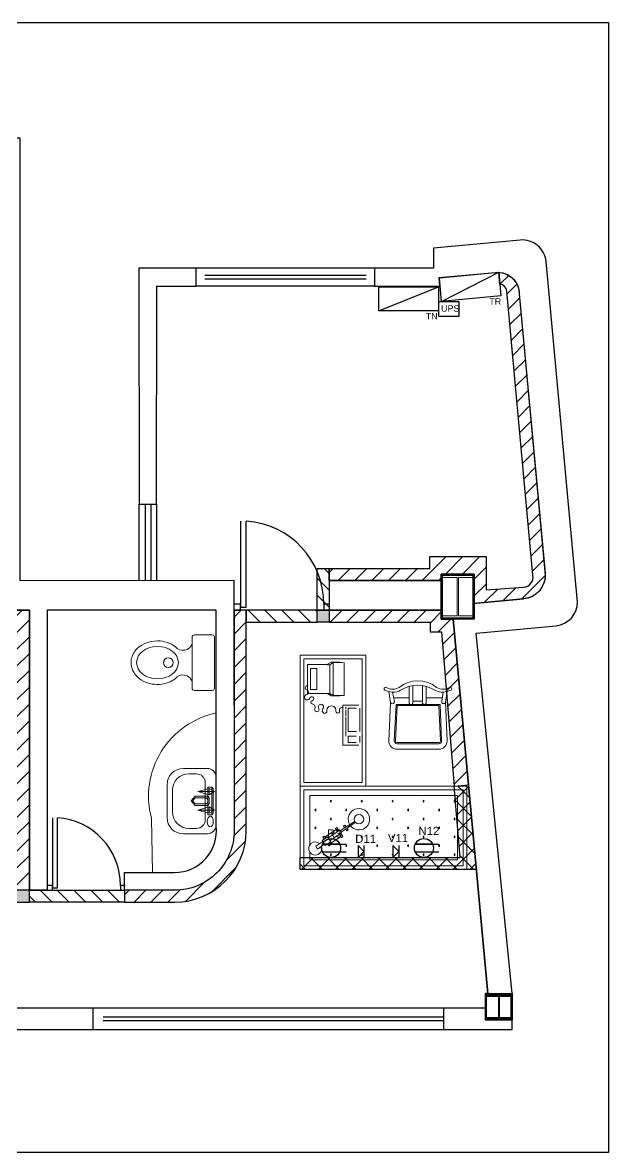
# Model space of a CAD drawing. Header units: millimetres. Extents: x -0.3 to 33.7, y -1 to 21.2.
# Drawn here: x 28.75 to 33.67, y 11.46 to 20.96 of the extents above; entities that cross this region are included whole.
import ezdxf

# ---------------------------------------------------------------- set-up
doc = ezdxf.new("R2010")
doc.units = ezdxf.units.MM
doc.header["$LTSCALE"] = 0.5
for name, color, linetype in [('CANALETA', 5, 'Continuous'), ('COMUNICACION', 7, 'Continuous'), ('EDIFICIO', 7, 'Continuous'), ('ENCHUFE', 7, 'Continuous'), ('TABLERO', 7, 'Continuous'), ('Textos', 7, 'Continuous'), ('VENTANA', 8, 'Continuous')]:
    doc.layers.add(name, color=color, linetype=linetype)
doc.layers.add('CUADROS', color=7, linetype='Continuous', plot=False)
doc.layers.add('ESTRUCTURAL', color=7, linetype='Continuous', lineweight=15)
doc.layers.add('MUEBLES', color=251, linetype='Continuous', lineweight=5)
doc.styles.get("Standard").update_dxf_attribs({"font": 'arial.ttf'})

# ---------------------------------------------------------------- blocks, each defined once
blk = doc.blocks.new('lavadero')
for p, q in [((-0.22, 0), (0.22, 0)), ((-0.3, -0.3), (-0.3, -0.08)), ((-0.17, -0.1), (0.17, -0.1)), ((-0.111, -0.027), (-0.125, -0.039)), ((0.129, -0.039), (-0.125, -0.039)), ((-0.125, -0.039), (-0.125, -0.077)), ((-0.125, -0.077), (0.129, -0.077)), ((-0.083, -0.014), (-0.111, -0.065)), ((0.115, -0.027), (-0.111, -0.027)), ((-0.054, -0.065), (-0.111, -0.065)), ((-0.111, -0.065), (-0.083, -0.166)), ((-0.083, -0.014), (-0.083, -0.166)), ((-0.083, -0.014), (-0.054, -0.065)), ((-0.083, -0.166), (-0.054, -0.065)), ((-0.04, -0.077), (-0.026, -0.065)), ((-0.04, -0.192), (-0.04, -0.077)), ((-0.026, -0.065), (0.03, -0.065)), ((-0.026, -0.09), (-0.012, -0.077)), ((-0.026, -0.192), (-0.026, -0.09)), ((0.03, -0.09), (0.016, -0.077)), ((0.044, -0.077), (0.03, -0.065)), ((0.03, -0.192), (0.03, -0.09)), ((0.044, -0.077), (0.044, -0.192)), ((0.087, -0.014), (0.058, -0.065)), ((0.087, -0.166), (0.058, -0.065)), ((0.087, -0.065), (0.058, -0.065)), ((0.087, -0.065), (0.087, -0.014)), ((0.087, -0.014), (0.115, -0.065)), ((0.087, -0.065), (0.115, -0.065)), ((0.087, -0.065), (0.087, -0.166)), ((0.115, -0.065), (0.087, -0.166)), ((0.115, -0.027), (0.129, -0.039)), ((0.129, -0.077), (0.129, -0.039)), ((0.3, -0.08), (0.3, -0.3)), ((-0.25, -0.25), (-0.25, -0.18)), ((0.002, -0.23), (-0.04, -0.192)), ((0.002, -0.217), (-0.026, -0.192)), ((0.03, -0.192), (0.002, -0.217)), ((0.002, -0.23), (0.044, -0.192)), ((0.25, -0.18), (0.25, -0.25)), ((0.1, -0.4), (-0.1, -0.4)), ((0.15, -0.45), (-0.15, -0.45))]:
    blk.add_line(p, q)
for centre, radius, start, end in [((0.22, -0.08), 0.08, 0, 90), ((-0.22, -0.08), 0.08, 90, 180), ((-0.17, -0.18), 0.08, 90, 180), ((0.17, -0.18), 0.08, 0, 90), ((-0.15, -0.3), 0.15, 180, 270), ((-0.1, -0.25), 0.15, 180, 270), ((0.1, -0.25), 0.15, 270, 0), ((0.15, -0.3), 0.15, 270, 0)]:
    blk.add_arc(centre, radius, start, end)
blk.add_ellipse((-0.188, -0.053), major_axis=(-0.0489, 0.001), ratio=0.561716)
blk = doc.blocks.new('INODORO')
for p, q in [((0, -0.23), (0, 0.23)), ((0.02, 0.25), (0.18, 0.25)), ((0.2, 0.23), (0.2, -0.23)), ((0.18, -0.25), (0.02, -0.25))]:
    blk.add_line(p, q)
blk.add_circle((0.414, 0), 0.0438)
for centre, radius, start, end in [((0.02, 0.23), 0.02, 90, 180), ((0.18, 0.23), 0.02, 0, 90), ((0.283, 0.197), 0.0864, 196.4375, 322.7515), ((0.283, -0.197), 0.0864, 37.1646, 163.5625), ((0.02, -0.23), 0.02, 180, 270), ((0.18, -0.23), 0.02, 270, 0)]:
    blk.add_arc(centre, radius, start, end)
blk.add_ellipse((0.512, 0), major_axis=(0.188, 0), ratio=0.77871)
blk.add_open_spline([(0.352, -0.145), (0.364, -0.154), (0.378, -0.163), (0.444, -0.194), (0.504, -0.202), (0.629, -0.181), (0.692, -0.143), (0.741, -0.061), (0.75, -0.03), (0.75, 0), (0.75, 0.036), (0.737, 0.072), (0.671, 0.163), (0.591, 0.196), (0.453, 0.196), (0.396, 0.177), (0.352, 0.144)], degree=3, knots=[3.942102, 3.942102, 3.942102, 3.942102, 4.162638, 4.162638, 4.924422, 4.924422, 5.847984, 5.847984, 6.283185, 6.283185, 6.283185, 6.801532, 6.801532, 7.861895, 7.861895, 8.624417, 8.624417, 8.624417, 8.624417])
blk = doc.blocks.new('columna')
at = {"layer": 'ESTRUCTURAL'}
for p, q in [((-0.2558, 0.3603), (0, 0.3603)), ((-0.2558, 0.3404), (-0.2558, 0.3603)), ((-0.1335, 0.3404), (-0.2558, 0.3404)), ((-0.1335, 0.3604), (-0.1335, 0.3603)), ((-0.1335, 0.3404), (-0.1335, 0.0199)), ((-0.1223, 0.3604), (-0.1223, 0.3603)), ((0, 0.3404), (-0.1223, 0.3404)), ((-0.1223, 0.3404), (-0.1223, 0.0199)), ((0, 0.3603), (0, 0.3404)), ((-0.1335, 0.0199), (-0.2558, 0.0199)), ((-0.2558, 0.0199), (-0.2558, 0)), ((-0.2558, 0), (0, 0)), ((-0.1335, 0), (-0.1335, 0)), ((0, 0.0199), (-0.1223, 0.0199)), ((-0.1223, 0), (-0.1223, 0)), ((0, 0), (0, 0.0199))]:
    blk.add_line(p, q, dxfattribs=at)
blk = doc.blocks.new('iiiiiiiiiiiii')
at = {"layer": 'ESTRUCTURAL'}
for p, q in [((0.0101, 0.105), (0.0101, 0.204)), ((0.19299, 0.204), (0.19299, 0.105)), ((0.0101, 0.105), (0.19299, 0.105)), ((0.0101, 0), (0.0101, 0.099)), ((0.0101, 0.099), (0.19299, 0.099)), ((0.19299, 0.099), (0.19299, 0))]:
    blk.add_line(p, q, dxfattribs=at)
blk.add_lwpolyline([(0, 0.204), (0.204, 0.204), (0.204, 0), (0, 0)], close=True, dxfattribs=at)
blk = doc.blocks.new('56')
at = {"layer": 'EDIFICIO'}
for p, q in [((-0.04, 0.65), (-0.04, 0.61)), ((0, 0.61), (0, 0.65)), ((-0.04, 0.61), (0, 0.61)), ((-0.02, 0.08), (-0.61, 0.08)), ((-0.04, 0.08), (-0.61, 0.08)), ((-0.02, 0.04), (-0.02, 0.08)), ((-0.61, 0.04), (-0.02, 0.04)), ((-0.04, 0.04), (-0.04, 0)), ((0, 0.04), (-0.04, 0.04)), ((0, 0), (0, 0.04))]:
    blk.add_line(p, q, dxfattribs=at)
blk.add_arc((-0.0428, 0.0415), 0.5685, 89.71429, 176.11998, dxfattribs=at)
blk = doc.blocks.new('11PCOM09-MON')
at = {"color": 0, "linetype": 'ByBlock'}
for p, q in [((0, 1), (0, 14.75)), ((0, 14.75), (9.375, 14.75)), ((1.5, 2.875), (1.5, 12.875)), ((1.5, 12.875), (4.375, 12.875)), ((4.375, 2.875), (4.375, 12.875)), ((9.375, 14.75), (11.25, 15.875)), ((9.375, 14.75), (10.625, 14.75)), ((10.625, 14.75), (12.125, 15.75)), ((10.625, 14.75), (10.625, 1.125)), ((11.25, 15.875), (15.25, 15.875)), ((12.125, 15.75), (15.375, 15.75)), ((12.125, 15.75), (12.125, 0.125)), ((15.25, 15.875), (17.375, 15.625)), ((15.375, 15.75), (17.375, 15.625)), ((17.375, 15.625), (17.375, 0.25)), ((9.125, 1), (0, 1)), ((1.5, 2.875), (4.375, 2.875)), ((11.25, 0), (9.125, 1)), ((9.375, 1.125), (10.625, 1.125)), ((10.625, 1.125), (12.125, 0.125)), ((15.375, 0), (11.25, 0)), ((12.125, 0.125), (15.375, 0.125)), ((17.375, 0.25), (15.375, 0)), ((15.375, 0.125), (17.375, 0.25))]:
    blk.add_line(p, q, dxfattribs=at)
blk = doc.blocks.new('A$C7321269A')
for p, q in [((1117.6, 1270.9), (1136.3, 1270.9)), ((1122.3, 1270.9), (1119.3, 1276.1)), ((1124.6, 1270.9), (1124.6, 1278.4)), ((1127, 1270.9), (1127, 1280.2)), ((1129.3, 1270.9), (1129.3, 1278.4)), ((1131.6, 1270.9), (1134.6, 1276.1)), ((1267.6, 1270.9), (1286.3, 1270.9)), ((1272.3, 1270.9), (1269.3, 1276.1)), ((1274.6, 1270.9), (1274.6, 1278.4)), ((1277, 1270.9), (1277, 1280.2)), ((1279.3, 1270.9), (1279.3, 1278.4)), ((1281.6, 1270.9), (1284.6, 1276.1)), ((1042.6, 1141), (1061.3, 1141)), ((1047.3, 1141), (1044.3, 1146.2)), ((1049.6, 1141), (1049.6, 1148.5)), ((1052, 1141), (1052, 1150.3)), ((1054.3, 1141), (1054.3, 1148.5)), ((1056.6, 1141), (1059.6, 1146.2)), ((1192.6, 1141), (1211.3, 1141)), ((1197.3, 1141), (1194.3, 1146.2)), ((1199.6, 1141), (1199.6, 1148.5)), ((1202, 1141), (1202, 1150.3)), ((1204.3, 1141), (1204.3, 1148.5)), ((1206.6, 1141), (1209.6, 1146.2)), ((1355.4, 1193.8), (1291.5, 1098.6)), ((1413.2, 1155), (1349.3, 1059.8)), ((1492.6, 1141), (1511.3, 1141)), ((1497.3, 1141), (1494.3, 1146.2)), ((1499.6, 1141), (1499.6, 1148.5)), ((1502, 1141), (1502, 1150.3)), ((1504.3, 1141), (1504.3, 1148.5)), ((1506.6, 1141), (1509.6, 1146.2)), ((1117.6, 1011.1), (1136.3, 1011.1)), ((1122.3, 1011.1), (1119.3, 1016.3)), ((1124.6, 1011.1), (1124.6, 1018.6)), ((1127, 1011.1), (1127, 1020.4)), ((1129.3, 1011.1), (1129.3, 1018.6)), ((1131.6, 1011.1), (1134.6, 1016.3)), ((1417.6, 1011.1), (1436.3, 1011.1)), ((1422.3, 1011.1), (1419.3, 1016.3)), ((1424.6, 1011.1), (1424.6, 1018.6)), ((1427, 1011.1), (1427, 1020.4)), ((1429.3, 1011.1), (1429.3, 1018.6)), ((1431.6, 1011.1), (1434.6, 1016.3)), ((1042.6, 881.2), (1061.3, 881.2)), ((1047.3, 881.2), (1044.3, 886.4)), ((1049.6, 881.2), (1049.6, 888.7)), ((1052, 881.2), (1052, 890.5)), ((1054.3, 881.2), (1054.3, 888.7)), ((1056.6, 881.2), (1059.6, 886.4)), ((1342.6, 881.2), (1361.3, 881.2)), ((1347.3, 881.2), (1344.3, 886.4)), ((1349.6, 881.2), (1349.6, 888.7)), ((1352, 881.2), (1352, 890.5)), ((1354.3, 881.2), (1354.3, 888.7)), ((1356.6, 881.2), (1359.6, 886.4)), ((1492.6, 881.2), (1511.3, 881.2)), ((1497.3, 881.2), (1494.3, 886.4)), ((1499.6, 881.2), (1499.6, 888.7)), ((1502, 881.2), (1502, 890.5)), ((1504.3, 881.2), (1504.3, 888.7)), ((1506.6, 881.2), (1509.6, 886.4)), ((1127, 751.3), (1127, 760.6)), ((1277, 751.3), (1277, 760.6)), ((1427, 751.3), (1427, 760.6)), ((1117.6, 751.3), (1136.3, 751.3)), ((1122.3, 751.3), (1119.3, 756.4)), ((1124.6, 751.3), (1124.6, 758.8)), ((1129.3, 751.3), (1129.3, 758.8)), ((1131.6, 751.3), (1134.6, 756.4)), ((1267.6, 751.3), (1286.3, 751.3)), ((1272.3, 751.3), (1269.3, 756.4)), ((1274.6, 751.3), (1274.6, 758.8)), ((1279.3, 751.3), (1279.3, 758.8)), ((1281.6, 751.3), (1284.6, 756.4)), ((1417.6, 751.3), (1436.3, 751.3)), ((1422.3, 751.3), (1419.3, 756.4)), ((1424.6, 751.3), (1424.6, 758.8)), ((1429.3, 751.3), (1429.3, 758.8)), ((1431.6, 751.3), (1434.6, 756.4)), ((221.6, 642), (131.4, 656.7)), ((213.8, 610), (135.7, 624.7)), ((183, 615.8), (183, 485.9)), ((545.6, 656.7), (221.6, 642)), ((545.1, 610.7), (239, 596)), ((239, 596), (239, 225.6)), ((545.6, 600.7), (249, 586.5)), ((249, 586.5), (249, 235.2)), ((559.6, 236.7), (559.6, 586.7)), ((569.6, 236.7), (569.6, 586.7)), ((615.6, 236.7), (615.6, 586.7)), ((1042.6, 621.3), (1061.3, 621.3)), ((1047.3, 621.3), (1044.3, 626.5)), ((1049.6, 621.3), (1049.6, 628.8)), ((1052, 621.3), (1052, 630.7)), ((1054.3, 621.3), (1054.3, 628.8)), ((1056.6, 621.3), (1059.6, 626.5)), ((1192.6, 621.3), (1211.3, 621.3)), ((1197.3, 621.3), (1194.3, 626.5)), ((1199.6, 621.3), (1199.6, 628.8)), ((1202, 621.3), (1202, 630.7)), ((1204.3, 621.3), (1204.3, 628.8)), ((1206.6, 621.3), (1209.6, 626.5)), ((1342.6, 621.3), (1361.3, 621.3)), ((1347.3, 621.3), (1344.3, 626.5)), ((1349.6, 621.3), (1349.6, 628.8)), ((1352, 621.3), (1352, 630.7)), ((1354.3, 621.3), (1354.3, 628.8)), ((1356.6, 621.3), (1359.6, 626.5)), ((1492.6, 621.3), (1511.3, 621.3)), ((1497.3, 621.3), (1494.3, 626.5)), ((1499.6, 621.3), (1499.6, 628.8)), ((1502, 621.3), (1502, 630.7)), ((1504.3, 621.3), (1504.3, 628.8)), ((1506.6, 621.3), (1509.6, 626.5)), ((219.8, 485.9), (87.8, 485.9)), ((1117.6, 491.4), (1136.3, 491.4)), ((1122.3, 491.4), (1119.3, 496.6)), ((1124.6, 491.4), (1124.6, 498.9)), ((1127, 491.4), (1127, 500.8)), ((1129.3, 491.4), (1129.3, 498.9)), ((1131.6, 491.4), (1134.6, 496.6)), ((1267.6, 491.4), (1286.3, 491.4)), ((1272.3, 491.4), (1269.3, 496.6)), ((1274.6, 491.4), (1274.6, 498.9)), ((1277, 491.4), (1277, 500.8)), ((1279.3, 491.4), (1279.3, 498.9)), ((1281.6, 491.4), (1284.6, 496.6)), ((1417.6, 491.4), (1436.3, 491.4)), ((1422.3, 491.4), (1419.3, 496.6)), ((1424.6, 491.4), (1424.6, 498.9)), ((1427, 491.4), (1427, 500.8)), ((1429.3, 491.4), (1429.3, 498.9)), ((1431.6, 491.4), (1434.6, 496.6)), ((219.8, 453.9), (80.9, 453.9)), ((211, 453.9), (211, 373.7)), ((80.7, 373.7), (219.8, 373.7)), ((87.5, 341.7), (219.5, 341.7)), ((183, 341.7), (183, 206.5)), ((1042.6, 361.5), (1061.3, 361.5)), ((1047.3, 361.5), (1044.3, 366.7)), ((1049.6, 361.5), (1049.6, 369)), ((1052, 361.5), (1052, 370.9)), ((1054.3, 361.5), (1054.3, 369)), ((1056.6, 361.5), (1059.6, 366.7)), ((1192.6, 361.5), (1211.3, 361.5)), ((1197.3, 361.5), (1194.3, 366.7)), ((1199.6, 361.5), (1199.6, 369)), ((1202, 361.5), (1202, 370.9)), ((1204.3, 361.5), (1204.3, 369)), ((1206.6, 361.5), (1209.6, 366.7)), ((1342.6, 361.5), (1361.3, 361.5)), ((1347.3, 361.5), (1344.3, 366.7)), ((1349.6, 361.5), (1349.6, 369)), ((1352, 361.5), (1352, 370.9)), ((1354.3, 361.5), (1354.3, 369)), ((1356.6, 361.5), (1359.6, 366.7)), ((1492.6, 361.5), (1511.3, 361.5)), ((1497.3, 361.5), (1494.3, 366.7)), ((1499.6, 361.5), (1499.6, 369)), ((1502, 361.5), (1502, 370.9)), ((1504.3, 361.5), (1504.3, 369)), ((1506.6, 361.5), (1509.6, 366.7)), ((135.7, 198.7), (213.8, 211.6)), ((239, 225.6), (545.2, 212.7)), ((249, 235.2), (545.6, 222.7)), ((1117.6, 231.6), (1136.3, 231.6)), ((1122.3, 231.6), (1119.3, 236.8)), ((1124.6, 231.6), (1124.6, 239.1)), ((1127, 231.6), (1127, 241)), ((1129.3, 231.6), (1129.3, 239.1)), ((1131.6, 231.6), (1134.6, 236.8)), ((1267.6, 231.6), (1286.3, 231.6)), ((1272.3, 231.6), (1269.3, 236.8)), ((1274.6, 231.6), (1274.6, 239.1)), ((1277, 231.6), (1277, 241)), ((1279.3, 231.6), (1279.3, 239.1)), ((1281.6, 231.6), (1284.6, 236.8)), ((1417.6, 231.6), (1436.3, 231.6)), ((1422.3, 231.6), (1419.3, 236.8)), ((1424.6, 231.6), (1424.6, 239.1)), ((1427, 231.6), (1427, 241)), ((1429.3, 231.6), (1429.3, 239.1)), ((1431.6, 231.6), (1434.6, 236.8)), ((131.4, 166.7), (218.9, 179.6)), ((218.9, 179.6), (545.6, 166.7)), ((1042.6, 101.7), (1061.3, 101.7)), ((1047.3, 101.7), (1044.3, 106.9)), ((1049.6, 101.7), (1049.6, 109.2)), ((1052, 101.7), (1052, 111.1)), ((1054.3, 101.7), (1054.3, 109.2)), ((1056.6, 101.7), (1059.6, 106.9)), ((1192.6, 101.7), (1211.3, 101.7)), ((1197.3, 101.7), (1194.3, 106.9)), ((1199.6, 101.7), (1199.6, 109.2)), ((1202, 101.7), (1202, 111.1)), ((1204.3, 101.7), (1204.3, 109.2)), ((1206.6, 101.7), (1209.6, 106.9)), ((1342.6, 101.7), (1361.3, 101.7)), ((1347.3, 101.7), (1344.3, 106.9)), ((1349.6, 101.7), (1349.6, 109.2)), ((1352, 101.7), (1352, 111.1)), ((1354.3, 101.7), (1354.3, 109.2)), ((1356.6, 101.7), (1359.6, 106.9)), ((1492.6, 101.7), (1511.3, 101.7)), ((1497.3, 101.7), (1494.3, 106.9)), ((1499.6, 101.7), (1499.6, 109.2)), ((1502, 101.7), (1502, 111.1)), ((1504.3, 101.7), (1504.3, 109.2)), ((1506.6, 101.7), (1509.6, 106.9))]:
    blk.add_line(p, q)
at = {"linetype": 'ByBlock'}
for p, q in [((244.9, 1042.9), (582.7, 1042.9)), ((244.9, 909.6), (244.9, 1042.9)), ((260.4, 1016.3), (276, 1016.3)), ((467.5, 997), (269.7, 997)), ((269.7, 997), (269.7, 928.1)), ((284.9, 1016.3), (338.2, 1016.3)), ((344.9, 1016.3), (398.2, 1016.3)), ((402.7, 1016.3), (458.2, 1016.3)), ((462.7, 1016.3), (504.9, 1016.3)), ((467.5, 928.1), (467.5, 997)), ((506, 997), (559.3, 997)), ((506, 930.4), (506, 997)), ((559.3, 997), (559.3, 930.4)), ((582.7, 1042.9), (582.7, 909.6)), ((583.2, 880.3), (245.3, 880.3)), ((270.2, 898.8), (468, 898.8)), ((559.8, 901.1), (506.5, 901.1))]:
    blk.add_line(p, q, dxfattribs=at)
for points in [[(-173.9, 1400.3), (926.1, 1400.3), (926.1, 850.3), (-173.9, 850.3)], [(-143.9, 1370.3), (896.1, 1370.3), (896.1, 880.3), (-143.9, 880.3)], [(926.1, 0.3), (926.1, 1400.3), (1626.1, 1400.3), (1626.1, 0.3)], [(956.1, 30.3), (956.1, 1370.3), (1596.1, 1370.3), (1596.1, 30.3)], [(1383.5, 1217), (1352.5, 1170.8), (1393, 1143.6), (1424, 1189.8)], [(1301.6, 1065.5), (1256.7, 998.6), (1268.9, 990.4), (1313.9, 1057.3)], [(1258.7, 997.7), (1223.4, 945.1), (1232, 939.2), (1267.3, 991.8)]]:
    blk.add_lwpolyline(points, close=True)
blk.add_lwpolyline([(82.4, 1341.5, -1), (117.7, 1341.5, 0.595167), (156.1, 1344.5, -1.928701), (183.4, 1318.7, 1.630291), (208.7, 1301, -0.86838), (234, 1301, 0.493868), (274.4, 1278.2, -1.65081), (271.9, 1245.4, 1.965441), (274.4, 1209.9, -0.481989), (312.3, 1202.4, -0.603111), (294.6, 1177.1, 1.133542), (294.6, 1101.2, -1.233214), (292.1, 1070.9, 0.602981), (264.7, 1042.9, -0.520289)], format="xyb")
for points in [[(1481.9, 1320.3), (1546.1, 1320.3), (1546.1, 80.3), (1006.1, 80.3)], [(1006.1, 80.3), (1006.1, 1320.3), (1419, 1320.3)], [(1431.6, 1270.9), (1391.8, 1211.5)], [(1414.8, 1196), (1454.6, 1255.4), (1431.6, 1270.9)], [(1360.8, 1165.3), (1296.3, 1069.2), (1319.3, 1053.7), (1383.8, 1149.8)], [(1354.5, 1211.2), (1346.8, 1199.6), (1364.1, 1188)], [(1371.9, 1199.6), (1354.5, 1211.2)], [(1404.6, 1160.9), (1421.9, 1149.2), (1429.6, 1160.8), (1412.3, 1172.4)], [(1282.8, 1104.4), (1275.1, 1092.8), (1300.6, 1075.7)], [(1308.4, 1087.2), (1282.8, 1104.4)], [(1323.6, 1060.3), (1350.2, 1042.4), (1358, 1054), (1331.4, 1071.8)], [(1267.7, 1016), (1254.5, 1024.9), (1262.2, 1036.4), (1275.5, 1027.5)], [(1280.8, 1007.2), (1294.1, 998.3), (1301.8, 1009.8), (1288.6, 1018.7)]]:
    blk.add_lwpolyline(points)
blk.add_circle((1204.3, 907.3), 40)
for centre, radius, start, end in [((1450.5, 1274.6), 55.5, 250.9131, 221.99119), ((1204.3, 907.3), 90, 59.45581, 52.80605), ((107.6, 683.6), 12.5, 32.27851, 213.42736), ((-4.9, 622.4), 115.6, 332.48586, 29.07889), ((-4.9, 622.4), 140.6, 332.48586, 28.88271), ((217.7, 626), 16.5, 256.27479, 103.72521), ((545.6, 586.7), 70, 0, 90), ((545.6, 586.7), 24, 0, 90), ((545.6, 586.7), 14, 0, 90), ((287.3, 411.7), 246.4, 140.3459, 219.6541), ((345.3, 413.4), 267.6, 147.31862, 212.68138), ((223, 469.9), 16.3, 258.67477, 101.32523), ((223, 357.7), 16.3, 257.79146, 101.19864), ((-4.9, 201.1), 115.6, 331.97803, 27.51414), ((-4.9, 201.1), 140.6, 331.11729, 27.51414), ((216.4, 195.6), 16.2, 260.86137, 99.13863), ((545.6, 236.7), 14, 270, 0), ((545.6, 236.7), 70, 270, 0), ((545.6, 236.7), 24, 270, 0), ((107.6, 139.9), 12.5, 146.57264, 327.72149)]:
    blk.add_arc(centre, radius, start, end)
at = {"linetype": 'ByBlock', "xscale": 17.78, "yscale": 17.78, "zscale": 17.78, "rotation": 270}
blk.add_blockref('11PCOM09-MON', (-114.9, 1339.9), dxfattribs=at)
at = {"flags": 9}
for tag in ['ZSIZE', 'YSIZE', 'XSIZE']:
    blk.add_attdef(tag, (0, 0.2, 0), '', height=0.5, dxfattribs=at)
blk = doc.blocks.new('TABLERO')
at = {"layer": 'TABLERO'}
h = blk.add_hatch(dxfattribs=at)
h.set_pattern_fill('ANGLE', color=256)
h.set_pattern_definition([(0, (-30.7, -7.5015), (0, 6.985), [5.08, -1.905]), (90, (-30.7, -7.5015), (-6.985, 4e-16), [5.08, -1.905])])
h.paths.add_polyline_path([(-0.25, -0.1), (0.25, 0.1), (-0.25, 0.1)])
blk.add_line((-0.25, -0.1), (0.25, 0.1), dxfattribs=at)
blk.add_lwpolyline([(-0.25, 0.1), (0.25, 0.1), (0.25, -0.1), (-0.25, -0.1)], close=True, dxfattribs=at)
blk = doc.blocks.new('ENCHUFE')
at = {"layer": 'ENCHUFE'}
for p, q in [((0.0733, 0.0321), (-0.0733, 0.0321)), ((-0.0733, 0.0321), (0.1267, 0.0321)), ((-0.0733, -0.0321), (0.0733, -0.0321)), ((-0.0733, -0.0321), (0.1267, -0.0321))]:
    blk.add_line(p, q, dxfattribs=at)
blk.add_circle((0, 0), 0.08, dxfattribs=at)
blk = doc.blocks.new('COMUNICACION')
at = {"layer": 'COMUNICACION'}
for p, q in [((0, 0.0002), (0, -0.0998)), ((0.0499, -0.0499), (0, 0)), ((0.0499, 0), (0.0499, -0.0998)), ((0, -0.0998), (0.0499, -0.0499))]:
    blk.add_line(p, q, dxfattribs=at)

msp = doc.modelspace()

# ---------------------------------------------------------------- hatches: boundary and pattern name
at = {"layer": 'CANALETA'}
h = msp.add_hatch(dxfattribs=at)
h.set_pattern_fill('_USER', color=256, scale=0.1, angle=45, pattern_type=0)
h.set_pattern_definition([(45, (0, 0), (-0.07071068, 0.07071068), [])])
h.paths.add_polyline_path([(32.9255, 18.6797, 0.399356), (32.7524, 18.8618), (32.7616, 18.7626, -0.363891), (32.821, 18.7038), (33.0407, 16.3155, -0.445112), (32.9622, 16.2146), (32.646, 16.1916), (32.646, 16.4716), (32.546, 16.4716), (32.1751, 16.4716), (32.1751, 16.3716), (31.3285, 16.3716), (31.3285, 16.2716), (32.2702, 16.2716), (32.2702, 16.3253), (32.546, 16.3253), (32.546, 16.0771), (32.9622, 16.1164, 0.386886), (33.1434, 16.3155)])
h.paths.add_polyline_path([(32.2702, 16.0216), (31.3285, 16.0216), (31.3285, 15.9216), (32.1763, 15.9216), (32.1763, 15.8385), (32.2718, 15.8385), (32.3784, 14.5421), (32.4987, 14.5532), (32.3698, 15.945), (32.2702, 15.945)])
h.paths.add_polyline_path([(30.6317, 15.9216), (30.6317, 16.0212), (30.5287, 16.0211), (30.53, 14.1669, -0.414214), (30.0307, 13.6669), (29.609, 13.6669), (29.609, 13.5669), (30.0304, 13.5669, 0.414842), (30.6317, 14.1695)])
h.paths.add_polyline_path([(28.809, 16.0217), (28.5775, 16.0217), (28.5776, 17.4399), (28.4944, 17.4399), (28.4944, 15.935), (28.6932, 15.935), (28.6955, 13.6669), (28.809, 13.6669)])
h = msp.add_hatch(dxfattribs=at)
h.set_pattern_fill('_USER', color=256, scale=0.1, angle=135, pattern_type=0)
h.set_pattern_definition([(135, (0, 0), (-0.07071068, -0.07071068), [])])
h.paths.add_polyline_path([(29.609, 13.6669), (28.809, 13.6669), (28.809, 13.5669), (29.609, 13.5669)])
h.paths.add_polyline_path([(31.2285, 16.0216), (30.6317, 16.0216), (30.6317, 15.9216), (31.2285, 15.9216)])
h.paths.add_polyline_path([(31.3285, 16.3716), (31.2285, 16.3716), (31.2285, 16.0216), (31.3285, 16.0216)])
h = msp.add_hatch(color=256, dxfattribs=at)
h.dxf.hatch_style = 1
h.paths.add_polyline_path([(28.809, 13.6669), (28.6955, 13.6669), (28.6955, 13.5669), (28.809, 13.5669)])
h.paths.add_polyline_path([(31.3285, 16.0216), (31.2285, 16.0216), (31.2285, 15.9216), (31.3285, 15.9216)])
h = msp.add_hatch(dxfattribs=at)
h.set_pattern_fill('_USER', color=256, scale=0.1, angle=45, double=1, pattern_type=0)
h.set_pattern_definition([(45, (0, 0), (-0.07071068, 0.07071068), []), (135, (0, 0), (-0.07071068, -0.07071068), [])])
h.paths.add_polyline_path([(32.4987, 14.5532), (32.3784, 14.5421), (32.4278, 13.9421), (31.0854, 13.9421), (31.0854, 13.8421), (32.5645, 13.8421)])

# ---------------------------------------------------------------- linework, layer by layer
for points in [[(31.3285, 16.2716), (31.3285, 16.3716), (32.1751, 16.3716), (32.1751, 16.4716), (32.546, 16.4716), (32.646, 16.4716), (32.646, 16.1916), (32.9622, 16.2146, 0.445112), (33.0407, 16.3155), (32.821, 18.7038, 0.363891), (32.7616, 18.7626), (32.7524, 18.8618, -0.399356), (32.9255, 18.6797), (33.1434, 16.3155, -0.386886), (32.9622, 16.1164), (32.546, 16.0771), (32.546, 16.3253), (32.2702, 16.3253), (32.2702, 16.2716)], [(29.609, 13.6669), (29.609, 13.5669), (30.0304, 13.5669, 0.413586), (30.6317, 14.167), (30.6317, 15.9216), (30.6317, 15.9216), (30.6317, 16.0212), (30.5287, 16.0211), (30.53, 14.1669, -0.414629), (30.03, 13.6669)]]:
    msp.add_lwpolyline(points, format="xyb", close=True, dxfattribs=at)
for points in [[(28.809, 13.6669), (28.6955, 13.6669), (28.6932, 15.935), (28.4944, 15.935), (28.4944, 17.4399), (28.5776, 17.4399), (28.5775, 16.0217), (28.809, 16.0217)], [(31.3285, 16.3716), (31.3285, 16.0216), (31.2285, 16.0216), (31.2285, 16.3716), (31.3285, 16.3716)], [(30.6317, 15.9216), (31.2285, 15.9216), (31.2285, 16.0216), (30.6317, 16.0216)], [(31.2285, 16.0216), (31.3285, 16.0216), (31.3285, 15.9216), (31.2285, 15.9216)], [(31.3285, 16.0216), (31.3285, 15.9216), (32.1763, 15.9216), (32.1763, 15.8385), (32.2718, 15.8385), (32.3784, 14.5421), (32.4987, 14.5532), (32.3698, 15.945), (32.2702, 15.945), (32.2702, 16.0216)], [(31.0854, 13.8421), (31.0854, 13.9421), (32.4278, 13.9421), (32.3784, 14.5421), (32.4987, 14.5532), (32.5645, 13.8421)], [(28.809, 13.6669), (28.6955, 13.6669), (28.6955, 13.5669), (28.809, 13.5669)], [(28.809, 13.6669), (29.609, 13.6669), (29.609, 13.5669), (28.809, 13.5669)]]:
    msp.add_lwpolyline(points, close=True, dxfattribs=at)
at = {"layer": 'CUADROS'}
msp.add_lwpolyline([(19.7213, 20.9614), (33.6742, 20.9614), (33.6742, 11.4629), (19.7213, 11.4629)], close=True, dxfattribs=at)
at = {"layer": 'EDIFICIO'}
for p, q in [((31.3285, 16.2716), (32.2704, 16.2716)), ((32.2704, 16.2716), (31.3285, 16.2716)), ((32.541, 16.0766), (32.9622, 16.1164)), ((32.541, 16.0766), (32.9622, 16.1164)), ((31.3285, 16.0216), (32.2702, 16.0216)), ((32.5645, 15.8278), (33.2341, 15.891)), ((32.5645, 15.8278), (33.2341, 15.891)), ((32.6506, 12.7775), (32.7496, 12.7775)), ((32.6506, 12.7775), (32.7496, 12.7775)), ((32.6506, 12.7775), (32.7496, 12.7775)), ((32.7496, 12.7775), (32.7496, 12.5946)), ((32.7496, 12.7775), (32.7496, 12.5946)), ((32.7496, 12.7775), (32.7496, 12.5946)), ((32.7556, 12.7775), (32.8546, 12.7775)), ((32.7556, 12.7775), (32.7556, 12.5946)), ((32.7556, 12.7775), (32.8546, 12.7775)), ((32.7556, 12.7775), (32.7556, 12.5946)), ((32.7556, 12.7775), (32.8546, 12.7775)), ((32.7556, 12.7775), (32.7556, 12.5946)), ((32.7496, 12.5946), (32.6506, 12.5946)), ((32.7496, 12.5946), (32.6506, 12.5946)), ((32.7496, 12.5946), (32.6506, 12.5946)), ((32.8546, 12.5946), (32.7556, 12.5946)), ((32.8546, 12.5946), (32.7556, 12.5946)), ((32.8546, 12.5946), (32.7556, 12.5946))]:
    msp.add_line(p, q, dxfattribs=at)
at = {"layer": 'EDIFICIO', "ltscale": 0.05}
msp.add_line((32.6611, 12.7976), (32.3698, 15.945), dxfattribs=at)
at = {"layer": 'EDIFICIO'}
for points in [[(20.7408, 19.9926), (28.7285, 19.9926), (28.7285, 16.2716), (30.5285, 16.2729), (30.53, 14.1669, -0.414629), (30.03, 13.6669), (29.609, 13.6669), (29.609, 13.8169), (30.03, 13.8169, 0.446701), (30.3797, 14.2072), (30.3785, 16.0216), (28.959, 16.0216), (28.959, 13.6669), (28.809, 13.6669), (28.809, 16.0216), (28.5775, 16.0217), (28.5785, 19.7371), (20.8903, 19.7425), (20.7409, 19.7425)], [(31.7104, 18.7466), (32.258, 18.7466), (32.2513, 18.8173), (32.7263, 18.8613, -0.441548), (32.9255, 18.6797), (33.1425, 16.334, -0.413646), (32.9622, 16.1164), (32.546, 16.0771), (32.546, 16.3253), (32.2702, 16.3253), (32.2702, 16.2716), (31.3285, 16.2716), (31.3285, 16.0216), (32.2702, 16.0216), (32.2702, 15.945), (32.3698, 15.945), (32.6611, 12.7976), (32.6406, 12.7976), (32.6406, 12.6756), (32.2889, 12.6756), (32.2889, 12.4957), (32.8646, 12.4957), (32.8646, 12.7976), (32.5645, 15.8278), (33.2341, 15.891, 0.386886), (33.4153, 16.0901), (33.1513, 18.9522, 0.414955), (32.9334, 19.1329), (32.2047, 19.064), (32.2047, 18.8966), (31.7104, 18.8966)]]:
    msp.add_lwpolyline(points, format="xyb", close=True, dxfattribs=at)
for points in [[(29.7285, 16.9127), (29.8785, 16.9129), (29.8789, 18.7466), (30.2104, 18.7466), (30.2104, 18.8966), (29.7285, 18.8966), (29.7319, 16.9127)], [(32.2702, 15.945), (32.2702, 16.3253), (32.546, 16.3253), (32.546, 15.945)], [(32.8646, 12.7976), (32.8646, 12.5736), (32.6406, 12.5736), (32.6406, 12.7976)], [(32.8646, 12.7976), (32.8646, 12.5736), (32.6406, 12.5736), (32.6406, 12.7976)], [(32.8646, 12.7976), (32.8646, 12.5736), (32.6406, 12.5736), (32.6406, 12.7976)], [(28.047, 12.6761), (28.047, 12.496), (29.3445, 12.496), (29.3445, 12.6761)]]:
    msp.add_lwpolyline(points, close=True, dxfattribs=at)
for points in [[(32.2802, 15.955), (32.2802, 16.3153), (32.536, 16.3153), (32.536, 15.955), (32.2802, 15.955)], [(32.536, 15.9749), (32.536, 15.955), (32.2802, 15.955)], [(32.536, 15.9749), (32.536, 15.955), (32.2802, 15.955)], [(32.6506, 12.7775), (32.6506, 12.7876), (32.8546, 12.7876), (32.8546, 12.7775)], [(32.8546, 12.5946), (32.8546, 12.5836), (32.6506, 12.5836), (32.6506, 12.5946)]]:
    msp.add_lwpolyline(points, dxfattribs=at)
at = {"layer": 'MUEBLES'}
msp.add_line((29.8448, 13.8169), (29.8342, 14.2724), dxfattribs=at)
msp.add_arc((30.5286, 14.4552), 0.7181, 101.94292, 194.74509, dxfattribs=at)
at = {"layer": 'TABLERO'}
msp.add_lwpolyline([(32.2491, 18.6169), (32.4167, 18.6169), (32.4167, 18.4911), (32.2491, 18.4911)], close=True, dxfattribs=at)
at = {"layer": 'VENTANA'}
for p, q in [((31.6387, 18.8966), (30.2104, 18.8966)), ((31.7104, 18.8966), (31.5482, 18.8966)), ((31.7104, 18.8966), (31.5482, 18.8966)), ((31.6687, 18.7466), (30.2104, 18.7466)), ((31.7104, 18.7466), (31.6687, 18.7466)), ((31.7104, 18.7466), (31.6687, 18.7466)), ((29.7285, 16.9127), (29.7286, 16.2715)), ((29.7813, 16.9128), (29.7813, 16.2716)), ((29.829, 16.9128), (29.829, 16.2734)), ((29.8785, 16.9128), (29.8786, 16.2716)), ((32.2889, 12.6748), (29.3445, 12.6748)), ((29.3445, 12.496), (32.2889, 12.496))]:
    msp.add_line(p, q, dxfattribs=at)
at = {"layer": 'VENTANA', "ltscale": 0.025}
for p, q in [((31.6387, 18.8352), (30.2822, 18.8352)), ((31.6387, 18.8052), (30.2822, 18.8052)), ((32.2889, 12.5997), (29.4302, 12.5997)), ((32.2889, 12.5697), (29.4302, 12.5697))]:
    msp.add_line(p, q, dxfattribs=at)

# ---------------------------------------------------------------- block references
at = {"layer": 'COMUNICACION'}
for p in [(31.5707, 14.0419), (31.8643, 14.0419)]:
    msp.add_blockref('COMUNICACION', p, dxfattribs=at)
at = {"layer": 'EDIFICIO', "rotation": 270}
for p, xscale, yscale, zscale in [((30.534, 16.0223), 1.226880644650714, 1.226880644650714, 1.226880644650714), ((28.9642, 13.6669), 1.000140550258779, 1.000140550258779, 1.000140550258779)]:
    msp.add_blockref('56', p, dxfattribs=dict(at, xscale=xscale, yscale=yscale, zscale=zscale))
at = {"layer": 'EDIFICIO'}
msp.add_blockref('columna', (32.536, 15.955), dxfattribs=at)
msp.add_blockref('columna', (32.536, 15.955), dxfattribs=at)
msp.add_blockref('columna', (32.536, 15.955), dxfattribs=at)
at = {"layer": 'EDIFICIO', "rotation": 270}
msp.add_blockref('iiiiiiiiiiiii', (32.6506, 12.7876), dxfattribs=at)
msp.add_blockref('iiiiiiiiiiiii', (32.6506, 12.7876), dxfattribs=at)
at = {"layer": 'ENCHUFE'}
for p in [(31.3447, 14.0221), (32.1242, 14.0221)]:
    msp.add_blockref('ENCHUFE', p, dxfattribs=at)
at = {"layer": 'MUEBLES', "ltscale": 0.1, "xscale": -0.9333333335537191, "yscale": 0.9333333335539464, "zscale": 0.9333333335536669}
msp.add_blockref('INODORO', (30.3635, 15.5805), dxfattribs=at)
at = {"layer": 'MUEBLES', "xscale": -0.00100000000000001, "yscale": 0.00100000000000001, "zscale": 0.00100000000000001, "rotation": 90}
msp.add_blockref('A$C7321269A', (32.4857, 15.4682), dxfattribs=at)
at = {"layer": 'MUEBLES', "ltscale": 0.1, "xscale": -0.9166666666669698, "yscale": 0.9166666666667423, "zscale": 0.9166666666668036, "rotation": 270}
msp.add_blockref('lavadero', (30.3782, 14.4164), dxfattribs=at)
at = {"layer": 'TABLERO', "rotation": 5.290388527868628}
msp.add_blockref('TABLERO', (32.5127, 18.7395), dxfattribs=at)
at = {"layer": 'TABLERO'}
msp.add_blockref('TABLERO', (31.9959, 18.639), dxfattribs=at)

# ---------------------------------------------------------------- texts
at = {"layer": 'TABLERO', "char_height": 0.05337, "attachment_point": 1}
for s, insert in [('TR', (32.674, 18.6438)), ('UPS', (32.2687, 18.5846)), ('TN', (32.1401, 18.5207))]:
    msp.add_mtext_dynamic_manual_height_columns(s, width=0.044742, gutter_width=3.3357, heights=[0], dxfattribs=dict(at, insert=insert))
at = {"layer": 'Textos', "insert": (31.3098, 14.1788), "char_height": 0.06832, "attachment_point": 1}
msp.add_mtext('R3', dxfattribs=at)
at = {"layer": 'Textos', "char_height": 0.06832, "width": 0.096979, "attachment_point": 1}
for s, insert in [('N12', (32.0786, 14.2001)), ('^ID11', (31.547, 14.1334)), ('^IV11', (31.8219, 14.1401))]:
    msp.add_mtext(s, dxfattribs=dict(at, insert=insert))

doc.saveas('drawing.dxf')
